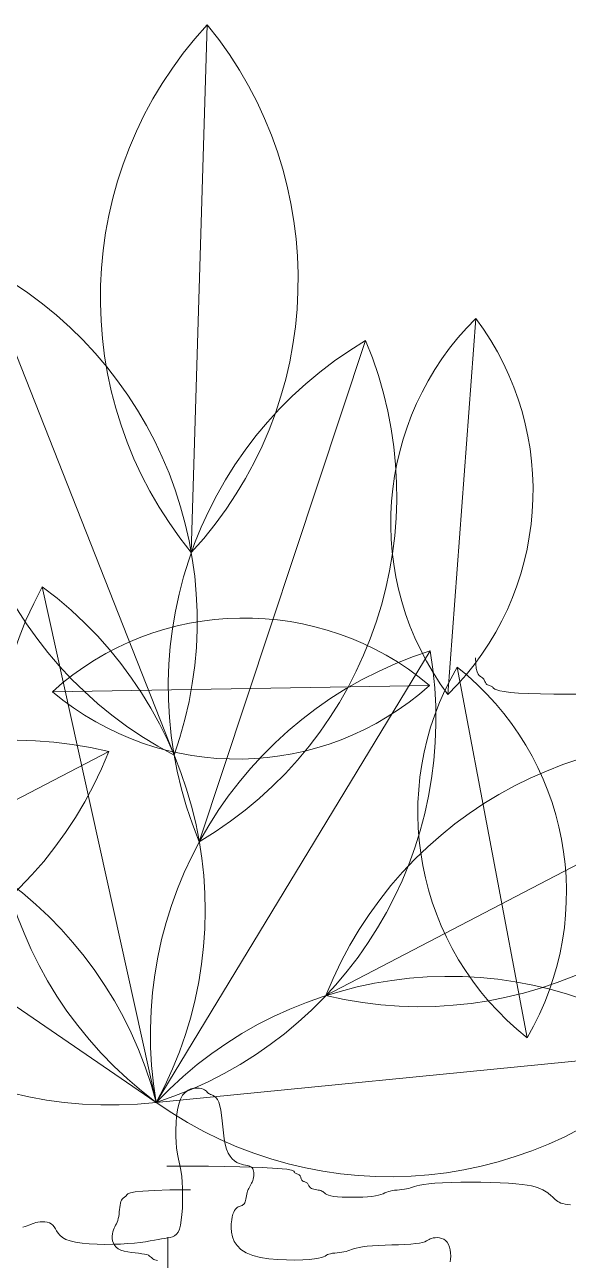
# Model space of a CAD drawing. Header units: millimetres. Extents: x 42 to 552, y 43 to 535.
# Drawn here: x 283.8101 to 283.9056, y 504.3894 to 504.6065 of the extents above; entities that cross this region are included whole.
import ezdxf

# ---------------------------------------------------------------- set-up
doc = ezdxf.new("R2010")
doc.units = ezdxf.units.MM
doc.header["$LTSCALE"] = 0.75
doc.header["$MEASUREMENT"] = 0
doc.layers.add('Gramado', color=9, linetype='Continuous', lineweight=0)

# ---------------------------------------------------------------- blocks, each defined once
blk = doc.blocks.new('arbusto7vista')
for p, q in [((-0.4366321856655304, 0.7914119196475156), (-0.442236835807762, 0.605933018413694)), ((-0.5163606634823452, 0.7073706040454368), (-0.4482699433393691, 0.5347511128616844)), ((-0.3810045409790916, 0.680447189712666), (-0.4394167996755982, 0.5043170022373289)), ((-0.4946005522398309, 0.593919276521035), (-0.4545351143242442, 0.412732644589326)), ((-0.3583632501529905, 0.5714298639977216), (-0.4545351143242158, 0.412732644589326)), ((-0.2304148766705225, 0.5360579367811198), (-0.3949489559061021, 0.4502536730395832)), ((-0.6076497003231225, 0.5175646934127229), (-0.4545351143242442, 0.412732644589326)), ((-0.2698612704053005, 0.4308821977067083), (-0.4545351143240737, 0.4127326445886155)), ((-0.2025310308777932, 0.4169806923243016), (-0.2035193731837239, 0.416259756917654)), ((-0.2014994035073698, 0.4174420905636396), (-0.2025310308777932, 0.4169806923243016)), ((-0.2004677761369464, 0.4176872076777443), (-0.2014994035073698, 0.4174420905636396)), ((-0.1994794338310157, 0.417759299708635), (-0.2004677761369464, 0.4176872076777443)), ((-0.1985776616540704, 0.4177016226983739), (-0.1994794338310157, 0.417759299708635)), ((-0.1978057446706032, 0.4175574326889944), (-0.1985776616540704, 0.4177016226983739)), ((-0.1971943431346403, 0.4173645787554392), (-0.1978057446706032, 0.4175574326889944)), ((-0.1967236180582859, 0.417139282104074), (-0.1971943431346403, 0.4173645787554392)), ((-0.1963611056431489, 0.4168923569741878), (-0.1967236180582859, 0.417139282104074)), ((-0.196074342090867, 0.4166346176050268), (-0.1963611056431489, 0.4168923569741878)), ((-0.2051930623441365, 0.4138662504342676), (-0.2058017586018366, 0.4121296965318919)), ((-0.2044211453606692, 0.4152360283016492), (-0.2051930623441365, 0.4138662504342676)), ((-0.2035193731837239, 0.416259756917654), (-0.2044211453606692, 0.4152360283016492)), ((-0.1958308636031063, 0.4163768782358659), (-0.196074342090867, 0.4166346176050268)), ((-0.1955982063814474, 0.4161299531059797), (-0.1958308636031063, 0.4163768782358659)), ((-0.1953439066275564, 0.4159046564546145), (-0.1955982063814474, 0.4161299531059797)), ((-0.1950355005430424, 0.4157118025210593), (-0.1953439066275564, 0.4159046564546145)), ((-0.1946495420513088, 0.4155522926443922), (-0.1950355005430424, 0.4157118025210593)), ((-0.1941986559628219, 0.4153873765631175), (-0.1946495420513088, 0.4155522926443922)), ((-0.1937044848098708, 0.415168391115543), (-0.1941986559628219, 0.4153873765631175)), ((-0.1931886711246591, 0.4148466731399765), (-0.1937044848098708, 0.415168391115543)), ((-0.1926728574394474, 0.414373559474754), (-0.1931886711246591, 0.4148466731399765)), ((-0.1921786862864678, 0.4137003869581974), (-0.1926728574394474, 0.414373559474754)), ((-0.1917278001980094, 0.4127784924286146), (-0.1921786862864678, 0.4137003869581974)), ((-0.1913418417062758, 0.4115592127243417), (-0.1917278001980094, 0.4127784924286146)), ((-0.2062535467302666, 0.4100957568448109), (-0.2065646588581274, 0.4078563508817581)), ((-0.2058017586018366, 0.4121296965318919), (-0.2062535467302666, 0.4100957568448109)), ((-0.1910343373556884, 0.4100155127555354), (-0.1913418417062758, 0.4115592127243417)), ((-0.190786349739227, 0.4082068697198196), (-0.1910343373556884, 0.4100155127555354)), ((-0.1905708254621175, 0.406214388886653), (-0.190786349739227, 0.4082068697198196)), ((-0.2067513271141763, 0.4055033981514669), (-0.2068297836270858, 0.4031288181626422)), ((-0.2065646588581274, 0.4078563508817581), (-0.2067513271141763, 0.4055033981514669)), ((-0.1903607111294718, 0.4041191755255085), (-0.1905708254621175, 0.406214388886653)), ((-0.1901289533464592, 0.4020023349058448), (-0.1903607111294718, 0.4041191755255085)), ((-0.2068297836270858, 0.4031288181626422), (-0.206816260525585, 0.4008245304240461)), ((-0.206816260525585, 0.4008245304240461), (-0.206726989938403, 0.3986824544444119)), ((-0.1898484987182769, 0.3999449722971491), (-0.1901289533464592, 0.4020023349058448)), ((-0.1894922938500656, 0.3980281929688658), (-0.1898484987182769, 0.3999449722971491)), ((-0.206726989938403, 0.3986824544444119), (-0.2065782039942121, 0.3967945097324588)), ((-0.2065782039942121, 0.3967945097324588), (-0.2063852329347924, 0.3952228771472761)), ((-0.2063852329347924, 0.3952228771472761), (-0.2061597994541557, 0.3939107829494191)), ((-0.1890332853470227, 0.3963331021904679), (-0.1894922938500656, 0.3980281929688658)), ((-0.1884534376890485, 0.3949218806177157), (-0.1890332853470227, 0.3963331021904679)), ((-0.2061597994541557, 0.3939107829494191), (-0.2059127243593935, 0.3927717147497702)), ((-0.2059127243593935, 0.3927717147497702), (-0.2056548284575683, 0.3917191601592407)), ((-0.2056548284575683, 0.3917191601592407), (-0.2053969325557432, 0.3906666067887414)), ((-0.1877707868552534, 0.3937810104515478), (-0.1884534376890485, 0.3949218806177157)), ((-0.1870123866995641, 0.3928780492791333), (-0.1877707868552534, 0.3937810104515478)), ((-0.1862052910758507, 0.3921805546877124), (-0.1870123866995641, 0.3928780492791333)), ((-0.1853765538379832, 0.3916560842644685), (-0.1862052910758507, 0.3921805546877124)), ((-0.1845532288398601, 0.3912721955966276), (-0.1853765538379832, 0.3916560842644685)), ((-0.1837623699353799, 0.3909964462714015), (-0.1845532288398601, 0.3912721955966276)), ((-0.1830310309784409, 0.390796393876002), (-0.1837623699353799, 0.3909964462714015)), ((-0.1823808549603143, 0.3906422996082597), (-0.1830310309784409, 0.390796393876002)), ((-0.4361914540883731, 0.3902741822651876), (-0.4508227852010691, 0.3903350123610636)), ((-0.4251906772698248, 0.3901079133364931), (-0.4361914540883731, 0.3902741822651876)), ((-0.4172956208136611, 0.3898605376132878), (-0.4251906772698248, 0.3901079133364931)), ((-0.4119814507880619, 0.3895563871339647), (-0.4172956208136611, 0.3898605376132878)), ((-0.4087233332613209, 0.3892197939368316), (-0.4119814507880619, 0.3895563871339647)), ((-0.4069964343016181, 0.3888750900602531), (-0.4087233332613209, 0.3892197939368316)), ((-0.4062759199771619, 0.3885466075425654), (-0.4069964343016181, 0.3888750900602531)), ((-0.4060369563562176, 0.3882586784221189), (-0.4062759199771619, 0.3885466075425654)), ((-0.4058439852968263, 0.3880293264818704), (-0.4060369563562176, 0.3882586784221189)), ((-0.4056185518161897, 0.3878513424831453), (-0.4058439852968263, 0.3880293264818704)), ((-0.4053714767214274, 0.3877112089318473), (-0.4056185518161897, 0.3878513424831453)), ((-0.4051135808196022, 0.3875954083339082), (-0.4053714767214274, 0.3877112089318473)), ((-0.4048556849177771, 0.3874904231952456), (-0.4051135808196022, 0.3875954083339082)), ((-0.4046086098229864, 0.3873827360218058), (-0.4048556849177771, 0.3874904231952456)), ((-0.4043831763423782, 0.3872588293194781), (-0.4046086098229864, 0.3873827360218058)), ((-0.4041902052829585, 0.3871051855942085), (-0.4043831763423782, 0.3872588293194781)), ((-0.4040369104396291, 0.3869123425391479), (-0.4041902052829585, 0.3871051855942085)), ((-0.4039160775584492, 0.3866870585962943), (-0.4040369104396291, 0.3869123425391479)), ((-0.4038168853733168, 0.3864401473949499), (-0.4039160775584492, 0.3866870585962943)), ((-0.4037285126180734, 0.386182422564346), (-0.4038168853733168, 0.3864401473949499)), ((-0.2053969325557432, 0.3906666067887414), (-0.2051498574609809, 0.3895275422491551)), ((-0.2051498574609809, 0.3895275422491551), (-0.2049244239803443, 0.3882154541513785)), ((-0.2049244239803443, 0.3882154541513785), (-0.2047314529209245, 0.3866438301063226)), ((-0.2047314529209245, 0.3866438301063226), (-0.2045808634323976, 0.3847558962728641)), ((-0.1818118414219612, 0.3905152391086517), (-0.1823808549603143, 0.3906422996082597)), ((-0.1813185790417151, 0.3903989916283024), (-0.1818118414219612, 0.3905152391086517)), ((-0.1808956564979951, 0.3902773364183076), (-0.1813185790417151, 0.3903989916283024)), ((-0.1805376624691064, 0.3901340527297918), (-0.1808956564979951, 0.3902773364183076)), ((-0.1802391856334111, 0.3899529198138367), (-0.1805376624691064, 0.3901340527297918)), ((-0.1799948146692998, 0.3897177169215951), (-0.1802391856334111, 0.3899529198138367)), ((-0.1797991382551061, 0.3894122233041344), (-0.1799948146692998, 0.3897177169215951)), ((-0.1796476469561128, 0.3890256251288946), (-0.1797991382551061, 0.3894122233041344)), ((-0.1795394388854277, 0.3885687362284642), (-0.1796476469561128, 0.3890256251288946)), ((-0.1794745140429939, 0.3880577773517189), (-0.1795394388854277, 0.3885687362284642)), ((-0.1795394388854277, 0.38636268835252), (-0.1794745140429939, 0.3869385326648569)), ((-0.1794528724288682, 0.3875089692475484), (-0.1794745140429939, 0.3880577773517189)), ((-0.1794745140429939, 0.3869385326648569), (-0.1794528724288682, 0.3875089692475484)), ((-0.403640138026617, 0.3859246977337278), (-0.4037285126180734, 0.386182422564346)), ((-0.4035409403328458, 0.3856777865323835), (-0.403640138026617, 0.3859246977337278)), ((-0.4034200982706011, 0.3854525025895441), (-0.4035409403328458, 0.3856777865323835)), ((-0.403266790573781, 0.3852596595344693), (-0.4034200982706011, 0.3854525025895441)), ((-0.4030738031414671, 0.3851064664025046), (-0.403266790573781, 0.3852596595344693)), ((-0.4028483505336169, 0.384985713853311), (-0.4030738031414671, 0.3851064664025046)), ((-0.4026012544753996, 0.3848865879526073), (-0.4028483505336169, 0.384985713853311)), ((-0.4023433366920131, 0.3847982747661547), (-0.4026012544753996, 0.3848865879526073)), ((-0.4020854189086549, 0.384709960359686), (-0.4023433366920131, 0.3847982747661547)), ((-0.4018383228504376, 0.384610830798934), (-0.4020854189086549, 0.384709960359686)), ((-0.4016128702425874, 0.3844900721496458), (-0.4018383228504376, 0.384610830798934)), ((-0.4014198828102735, 0.3843368704775543), (-0.4016128702425874, 0.3844900721496458)), ((-0.4012656733030155, 0.3841440165439849), (-0.4014198828102735, 0.3843368704775543)), ((-0.4011385185677625, 0.3839187198926197), (-0.4012656733030155, 0.3841440165439849)), ((-0.4010221864757568, 0.3836717947627335), (-0.4011385185677625, 0.3839187198926197)), ((-0.4009004448983546, 0.3834140553935725), (-0.4010221864757568, 0.3836717947627335)), ((-0.4007570617067984, 0.3831563160244258), (-0.4009004448983546, 0.3834140553935725)), ((-0.4005758047724157, 0.3829093908945254), (-0.4007570617067984, 0.3831563160244258)), ((-0.4003404419664491, 0.3826840942431744), (-0.4005758047724157, 0.3829093908945254)), ((-0.4000347411601979, 0.382491240309605), (-0.4003404419664491, 0.3826840942431744)), ((-0.3996487826684643, 0.3823380386375135), (-0.4000347411601979, 0.382491240309605)), ((-0.3991978965800058, 0.3822172799882253), (-0.3996487826684643, 0.3823380386375135)), ((-0.3987037254270263, 0.3821181504274733), (-0.3991978965800058, 0.3822172799882253)), ((-0.3981879117418146, 0.3820298360210046), (-0.3987037254270263, 0.3821181504274733)), ((-0.3682380851164737, 0.3821181504274733), (-0.3691001721257976, 0.3820298360210046)), ((-0.3673976397212755, 0.3822172799882253), (-0.3682380851164737, 0.3821181504274733)), ((-0.3666004775543854, 0.3823380386375135), (-0.3673976397212755, 0.3822172799882253)), ((-0.3658682402299007, 0.382491240309605), (-0.3666004775543854, 0.3823380386375135)), ((-0.3652063376923138, 0.3826840942431744), (-0.3658682402299007, 0.382491240309605)), ((-0.3645552532074987, 0.3829093908945254), (-0.3652063376923138, 0.3826840942431744)), ((-0.3638392383715825, 0.3831563160244258), (-0.3645552532074987, 0.3829093908945254)), ((-0.3629825447808344, 0.3834140553935725), (-0.3638392383715825, 0.3831563160244258)), ((-0.3619094240313814, 0.3836717947627335), (-0.3629825447808344, 0.3834140553935725)), ((-0.3605441277194643, 0.3839187198926197), (-0.3619094240313814, 0.3836717947627335)), ((-0.3588109074412102, 0.3841440165439849), (-0.3605441277194643, 0.3839187198926197)), ((-0.3566340147928884, 0.3843368704775543), (-0.3588109074412102, 0.3841440165439849)), ((-0.3539701650924769, 0.3844882698272585), (-0.3566340147928884, 0.3843368704775543)), ((-0.350905928545501, 0.3845964122199206), (-0.3539701650924769, 0.3844882698272585)), ((-0.3475603390793367, 0.3846612976555122), (-0.350905928545501, 0.3845964122199206)), ((-0.3440524306213035, 0.3846829261340332), (-0.3475603390793367, 0.3846612976555122)), ((-0.3405012370988061, 0.3846612976555122), (-0.3440524306213035, 0.3846829261340332)), ((-0.3370257924391353, 0.3845964122199206), (-0.3405012370988061, 0.3846612976555122)), ((-0.3337451305696959, 0.3844882698272585), (-0.3370257924391353, 0.3845964122199206)), ((-0.330778285417864, 0.3843368704775543), (-0.3337451305696959, 0.3844882698272585)), ((-0.328217237745605, 0.3841431154082073), (-0.330778285417864, 0.3843368704775543)), ((-0.326045755653837, 0.3839115108064561), (-0.328217237745605, 0.3841431154082073)), ((-0.3242205540779821, 0.3836474640969101), (-0.326045755653837, 0.3839115108064561)), ((-0.3226983479536045, 0.383356382704207), (-0.3242205540779821, 0.3836474640969101)), ((-0.3214358522161547, 0.383043674052999), (-0.3226983479536045, 0.383356382704207)), ((-0.3203897818011967, 0.3827147455679238), (-0.3214358522161547, 0.383043674052999)), ((-0.3195168516442095, 0.382375004673591), (-0.3203897818011967, 0.3827147455679238)), ((-0.3187737766807004, 0.3820298587946667), (-0.3195168516442095, 0.382375004673591)), ((-0.2045808634323976, 0.3847558962728641), (-0.2044789680347208, 0.3826138330017415)), ((-0.2044789680347208, 0.3826138330017415), (-0.204431177590493, 0.3803095591916872)), ((-0.1816458893283652, 0.38156845125269), (-0.1814529182689455, 0.3820676999903014)), ((-0.1814529182689455, 0.3820676999903014), (-0.1812274847883373, 0.3825345078401625)), ((-0.1812274847883373, 0.3825345078401625), (-0.180980409693575, 0.3829796884314902)), ((-0.180980409693575, 0.3829796884314902), (-0.1807225137917214, 0.3834140553935725)), ((-0.1807225137917214, 0.3834140553935725), (-0.1804646178898963, 0.3838484223556549)), ((-0.1804646178898963, 0.3838484223556549), (-0.180217542795134, 0.3842936029469968)), ((-0.180217542795134, 0.3842936029469968), (-0.1799921093145258, 0.3847604107968436)), ((-0.1799921093145258, 0.3847604107968436), (-0.1797991382551061, 0.3852596595344693)), ((-0.1797991382551061, 0.3852596595344693), (-0.1796476469561128, 0.3857976570594275)), ((-0.1796476469561128, 0.3857976570594275), (-0.1795394388854277, 0.38636268835252)), ((-0.4669827580609933, 0.3778773470791066), (-0.4671360657578134, 0.3772978949702974)), ((-0.466789770628651, 0.3783355918007629), (-0.4669827580609933, 0.3778773470791066)), ((-0.4665643180208292, 0.3786883993671069), (-0.466789770628651, 0.3783355918007629)), ((-0.4663172219626119, 0.3789601010539627), (-0.4665643180208292, 0.3786883993671069)), ((-0.4660593041792254, 0.3791750281371975), (-0.4663172219626119, 0.3789601010539627)), ((-0.4658013863958672, 0.3793575118926213), (-0.4660593041792254, 0.3791750281371975)), ((-0.4655542903376499, 0.3795318835960728), (-0.4658013863958672, 0.3793575118926213)), ((-0.4653288377297997, 0.3797224745233905), (-0.4655542903376499, 0.3795318835960728)), ((-0.4651358502974858, 0.3799536159504129), (-0.4653288377297997, 0.3797224745233905)), ((-0.4649401588110322, 0.3802415288293588), (-0.4651358502974858, 0.3799536159504129)), ((-0.4645226302214098, 0.3805699928180246), (-0.4649401588110322, 0.3802415288293588)), ((-0.4636181405247726, 0.3809146772505585), (-0.4645226302214098, 0.3805699928180246)), ((-0.4619615657172176, 0.3812512514611655), (-0.4636181405247726, 0.3809146772505585)), ((-0.4592877817949272, 0.3815553847840079), (-0.4619615657172176, 0.3812512514611655)), ((-0.4553316647539702, 0.3818027465532339), (-0.4592877817949272, 0.3815553847840079)), ((-0.4498280905905006, 0.3819690061030485), (-0.4553316647539702, 0.3818027465532339)), ((-0.4425119353006721, 0.3820298327676142), (-0.4498280905905006, 0.3819690061030485)), ((-0.3976720980566029, 0.381941522834552), (-0.3981879117418146, 0.3820298360210046)), ((-0.3971779269036517, 0.3818423969338482), (-0.3976720980566029, 0.381941522834552)), ((-0.3967270408151649, 0.3817216443846547), (-0.3971779269036517, 0.3818423969338482)), ((-0.3963410823234312, 0.38156845125269), (-0.3967270408151649, 0.3817216443846547)), ((-0.3960299708841433, 0.3813756081976152), (-0.3963410823234312, 0.38156845125269)), ((-0.3957567336467491, 0.3811503242547758), (-0.3960299708841433, 0.3813756081976152)), ((-0.3954726746841857, 0.3809034130534172), (-0.3957567336467491, 0.3811503242547758)), ((-0.3951290980693329, 0.3806456882228133), (-0.3954726746841857, 0.3809034130534172)), ((-0.3946773078751846, 0.3803879633922094), (-0.3951290980693329, 0.3806456882228133)), ((-0.3940686081745923, 0.3801410521908508), (-0.3946773078751846, 0.3803879633922094)), ((-0.3932543030404929, 0.3799157682480114), (-0.3940686081745923, 0.3801410521908508)), ((-0.3921856965457948, 0.3797229251929508), (-0.3932543030404929, 0.3799157682480114)), ((-0.3908339318278706, 0.3795715343833592), (-0.3921856965457948, 0.3797229251929508)), ((-0.3892495082815799, 0.3794633980907918), (-0.3908339318278706, 0.3795715343833592)), ((-0.3875027643662747, 0.3793985163152627), (-0.3892495082815799, 0.3794633980907918)), ((-0.3856640385413073, 0.3793768890567435), (-0.3875027643662747, 0.3793985163152627)), ((-0.3838036692659728, 0.3793985163152627), (-0.3856640385413073, 0.3793768890567435)), ((-0.3819919949996233, 0.3794633980907918), (-0.3838036692659728, 0.3793985163152627)), ((-0.3802993542015543, 0.3795715343833592), (-0.3819919949996233, 0.3794633980907918)), ((-0.3787960853311461, 0.3797229251929508), (-0.3802993542015543, 0.3795715343833592)), ((-0.3775335896702074, 0.3799157682480114), (-0.3787960853311461, 0.3797229251929508)), ((-0.3764875197907998, 0.3801410521908508), (-0.3775335896702074, 0.3799157682480114)), ((-0.3756145910874977, 0.3803879633922094), (-0.3764875197907998, 0.3801410521908508)), ((-0.3748715189548193, 0.3806456882228133), (-0.3756145910874977, 0.3803879633922094)), ((-0.3742150187873392, 0.3809034130534172), (-0.3748715189548193, 0.3806456882228133)), ((-0.3736018059796038, 0.3811503242547758), (-0.3742150187873392, 0.3809034130534172)), ((-0.3729885959262162, 0.3813756081976152), (-0.3736018059796038, 0.3811503242547758)), ((-0.3723321040216945, 0.38156845125269), (-0.3729885959262162, 0.3813756081976152)), ((-0.3715998666972098, 0.3817216443846547), (-0.3723321040216945, 0.38156845125269)), ((-0.3708027045302913, 0.3818423969338482), (-0.3715998666972098, 0.3817216443846547)), ((-0.3699622591351215, 0.381941522834552), (-0.3708027045302913, 0.3818423969338482)), ((-0.3691001721257976, 0.3820298360210046), (-0.3699622591351215, 0.381941522834552)), ((-0.3181226825557246, 0.3816838140166681), (-0.3187737766807004, 0.3820298587946667)), ((-0.3175473377526998, 0.3813377710687007), (-0.3181226825557246, 0.3816838140166681)), ((-0.3170369214645063, 0.3809917293407636), (-0.3175473377526998, 0.3813377710687007)), ((-0.3165806128840813, 0.3806456882228133), (-0.3170369214645063, 0.3809917293407636)), ((-0.3161675912043904, 0.3802996471048772), (-0.3165806128840813, 0.3806456882228133)), ((-0.3157870356183139, 0.3799536053769259), (-0.3161675912043904, 0.3802996471048772)), ((-0.3154281253188174, 0.3796075624289585), (-0.3157870356183139, 0.3799536053769259)), ((-0.3150800394988096, 0.3792615176509599), (-0.3154281253188174, 0.3796075624289585)), ((-0.3147310553877958, 0.3789163717720356), (-0.3150800394988096, 0.3792615176509599)), ((-0.3143658423614113, 0.378576630877717), (-0.3147310553877958, 0.3789163717720356)), ((-0.3139681678319448, 0.3782477023926276), (-0.3143658423614113, 0.378576630877717)), ((-0.3135217992116281, 0.3779349937414196), (-0.3139681678319448, 0.3782477023926276)), ((-0.3130105039126363, 0.3776439123487165), (-0.3135217992116281, 0.3779349937414196)), ((-0.2044429029623132, 0.3779349937414196), (-0.2045195550127517, 0.3755820555496712)), ((-0.204431177590493, 0.3803095591916872), (-0.2044429029623132, 0.3779349937414196)), ((-0.1825693040375711, 0.3774158874830107), (-0.1824159963407226, 0.3778024856582647)), ((-0.1824159963407226, 0.3778024856582647), (-0.1822951542784779, 0.3782593745586951)), ((-0.1822951542784779, 0.3782593745586951), (-0.1821959565847067, 0.3787703334354404)), ((-0.1821959565847067, 0.3787703334354404), (-0.1821075819932503, 0.3793191415396109)), ((-0.1821075819932503, 0.3793191415396109), (-0.1820192092380069, 0.3798895781223024)), ((-0.1820192092380069, 0.3798895781223024), (-0.1819200170528745, 0.3804654224346393)), ((-0.1819200170528745, 0.3804654224346393), (-0.1817991841716946, 0.3810304537277318)), ((-0.1817991841716946, 0.3810304537277318), (-0.1816458893283652, 0.38156845125269)), ((-0.4676320450456615, 0.3734003325444633), (-0.4677528779268414, 0.3726100046000056)), ((-0.4675328528605291, 0.3742231019866864), (-0.4676320450456615, 0.3734003325444633)), ((-0.4674444801052857, 0.3750512779385389), (-0.4675328528605291, 0.3742231019866864)), ((-0.4673561055138293, 0.3758578254118703), (-0.4674444801052857, 0.3750512779385389)), ((-0.4672569078200581, 0.3766157094185019), (-0.4673561055138293, 0.3758578254118703)), ((-0.4671360657578134, 0.3772978949702974), (-0.4672569078200581, 0.3766157094185019)), ((-0.3124180493472863, 0.3773798656391705), (-0.3130105039126363, 0.3776439123487165)), ((-0.3117282029277533, 0.3771482610374193), (-0.3124180493472863, 0.3773798656391705)), ((-0.3109247320662973, 0.3769545059680866), (-0.3117282029277533, 0.3771482610374193)), ((-0.3100004220499102, 0.376801304295995), (-0.3109247320662973, 0.3769545059680866)), ((-0.3089841296648217, 0.3766805456467068), (-0.3100004220499102, 0.376801304295995)), ((-0.2045195550127517, 0.3755820555496712), (-0.2046665446044358, 0.373342663515146)), ((-0.1869925047136576, 0.3725244267446755), (-0.1867607585600126, 0.373436401969002)), ((-0.1867607585600126, 0.373436401969002), (-0.1864965490670727, 0.3741753518051212)), ((-0.1864965490670727, 0.3741753518051212), (-0.1862052861792733, 0.3747629047315684)), ((-0.1862052861792733, 0.3747629047315684), (-0.1858923798411354, 0.3752206892268646)), ((-0.1858923798411354, 0.3752206892268646), (-0.1855632399970943, 0.3755703337695309)), ((-0.1855632399970943, 0.3755703337695309), (-0.1852232765916995, 0.3758334668381309)), ((-0.1852232765916995, 0.3758334668381309), (-0.1848778995693863, 0.3760317169111573)), ((-0.1848778995693863, 0.3760317169111573), (-0.1845325191041525, 0.3761858111788996)), ((-0.1845325191041525, 0.3761858111788996), (-0.1841925462881591, 0.3763128716784934)), ((-0.1841925462881591, 0.3763128716784934), (-0.1838633924429871, 0.3764291191588569)), ((-0.1838633924429871, 0.3764291191588569), (-0.1835504688903598, 0.3765507743688516)), ((-0.1835504688903598, 0.3765507743688516), (-0.1832591869518296, 0.3766940580573674)), ((-0.1832591869518296, 0.3766940580573674), (-0.1829949579491199, 0.3768751909733083)), ((-0.1829949579491199, 0.3768751909733083), (-0.1827631932038116, 0.3771103938655642)), ((-0.1827631932038116, 0.3771103938655642), (-0.1825693040375711, 0.3774158874830107)), ((-0.4690874442086397, 0.3690494645634601), (-0.469334519303402, 0.3685051580714287)), ((-0.4688295483068146, 0.3695721447119951), (-0.4690874442086397, 0.3690494645634601)), ((-0.468571652404961, 0.3700948260805461), (-0.4688295483068146, 0.3695721447119951)), ((-0.4683245773101987, 0.37063913623264), (-0.468571652404961, 0.3700948260805461)), ((-0.4680991438295905, 0.371226702731775), (-0.4683245773101987, 0.37063913623264)), ((-0.4679061727701708, 0.3718791531414922), (-0.4680991438295905, 0.371226702731775)), ((-0.4677528779268414, 0.3726100046000056), (-0.4679061727701708, 0.3718791531414922)), ((-0.2597470698068491, 0.3690674769595716), (-0.2605640709616637, 0.3688421803082065)), ((-0.2590382831495219, 0.3693144020894579), (-0.2597470698068491, 0.3690674769595716)), ((-0.2584052462731279, 0.3695721414586188), (-0.2590382831495219, 0.3693144020894579)), ((-0.257815494461255, 0.3698298808277656), (-0.2584052462731279, 0.3695721414586188)), ((-0.2572365629973774, 0.370076805957666), (-0.257815494461255, 0.3698298808277656)), ((-0.2566359871650548, 0.370302102609017), (-0.2572365629973774, 0.370076805957666)), ((-0.2559813022477897, 0.3704949565425864), (-0.2566359871650548, 0.370302102609017)), ((-0.2552499632908223, 0.3706445535699174), (-0.2559813022477897, 0.3704949565425864)), ((-0.2544591043863704, 0.3707400797059393), (-0.2552499632908223, 0.3706445535699174)), ((-0.2536357793882473, 0.3707707210163704), (-0.2544591043863704, 0.3707400797059393)), ((-0.2528070421503799, 0.370725663566958), (-0.2536357793882473, 0.3707707210163704)), ((-0.2519999465266665, 0.3705940934234491), (-0.2528070421503799, 0.370725663566958)), ((-0.2512415463709488, 0.3703651966515622), (-0.2519999465266665, 0.3705940934234491)), ((-0.250558895537182, 0.3700281593170587), (-0.2512415463709488, 0.3703651966515622)), ((-0.2499790478792079, 0.3695721674856713), (-0.250558895537182, 0.3700281593170587)), ((-0.2495128251222241, 0.368993616563472), (-0.2499790478792079, 0.3695721674856713)), ((-0.2051931798618227, 0.3695721935127096), (-0.205582745442257, 0.3682006218630818)), ((-0.204889282599936, 0.3713087365365908), (-0.2051931798618227, 0.3695721935127096)), ((-0.2046665446044358, 0.373342663515146), (-0.204889282599936, 0.3713087365365908)), ((-0.1873667206955929, 0.368642205129774), (-0.1873279493503048, 0.3701084038638527)), ((-0.1873279493503048, 0.3701084038638527), (-0.1871863775835152, 0.3714177976536064)), ((-0.1871863775835152, 0.3714177976536064), (-0.1869925047136576, 0.3725244267446755)), ((-0.4699008079772113, 0.3665343152227649), (-0.469983765891385, 0.365743999986833)), ((-0.469983765891385, 0.365743999986833), (-0.4699801545946798, 0.3649212444731376)), ((-0.4699801545946798, 0.3649212444731376), (-0.4698683310958245, 0.3640930830598421)), ((-0.4697529238434299, 0.3672651558027837), (-0.4699008079772113, 0.3665343152227649)), ((-0.4695599527840386, 0.3679175976723741), (-0.4697529238434299, 0.3672651558027837)), ((-0.469334519303402, 0.3685051580714287), (-0.4695599527840386, 0.3679175976723741)), ((-0.2491061204765401, 0.3683177393179022), (-0.2495128251222241, 0.368993616563472)), ((-0.2486885950237934, 0.3675769778567712), (-0.2491061204765401, 0.3683177393179022)), ((-0.2481899098455926, 0.3668037742878596), (-0.2486885950237934, 0.3675769778567712)), ((-0.2475397260235468, 0.3660305707189337), (-0.2481899098455926, 0.3668037742878596)), ((-0.2466677046392931, 0.3652898092578027), (-0.2475397260235468, 0.3660305707189337)), ((-0.2455035067744689, 0.364613932012233), (-0.2466677046392931, 0.3652898092578027)), ((-0.2118194018945019, 0.3647653682674985), (-0.2130133487923445, 0.3645400716161333)), ((-0.2107336681169443, 0.3649582222010679), (-0.2118194018945019, 0.3647653682674985)), ((-0.2097381116336123, 0.3651186332134984), (-0.2107336681169443, 0.3649582222010679)), ((-0.2088291252792374, 0.3652898572451733), (-0.2097381116336123, 0.3651186332134984)), ((-0.2096464851086921, 0.3034829840435549), (-0.2096464851086921, 0.3653606672776704)), ((-0.2080067090538762, 0.3655259642724076), (-0.2088291252792374, 0.3652898572451733)), ((-0.2072708629575004, 0.365881024271502), (-0.2080067090538762, 0.3655259642724076)), ((-0.2066215869900816, 0.3664091072187858), (-0.2072708629575004, 0.365881024271502)), ((-0.2060588811516766, 0.3671642830905313), (-0.2066215869900816, 0.3664091072187858)), ((-0.205582745442257, 0.3682006218630818), (-0.2060588811516766, 0.3671642830905313)), ((-0.187243174426186, 0.3670786788523088), (-0.1873667206955929, 0.368642205129774)), ((-0.1868977933488907, 0.3654773024324101), (-0.187243174426186, 0.3670786788523088)), ((-0.1862710602705135, 0.3638975532710305), (-0.1868977933488907, 0.3654773024324101)), ((-0.1174718151485195, 0.3647653682674985), (-0.1178721974045516, 0.3645400716161333)), ((-0.1170065071319755, 0.3649582222010679), (-0.1174718151485195, 0.3647653682674985)), ((-0.1164275775808221, 0.3651069180926214), (-0.1170065071319755, 0.3649582222010679)), ((-0.115751258011727, 0.365196136278243), (-0.1164275775808221, 0.3651069180926214)), ((-0.1150100117639852, 0.3652096560090143), (-0.115751258011727, 0.365196136278243)), ((-0.1142363021769484, 0.365131256536074), (-0.1150100117639852, 0.3652096560090143)), ((-0.1134625925899115, 0.3649447171105038), (-0.1142363021769484, 0.365131256536074)), ((-0.1127213463421697, 0.364633816983428), (-0.1134625925899115, 0.3649447171105038)), ((-0.4698683310958245, 0.3640930830598421), (-0.4696266524034627, 0.3632865501250677)), ((-0.4696266524034627, 0.3632865501250677), (-0.4692334755263232, 0.3625286800469638)), ((-0.4692334755263232, 0.3625286800469638), (-0.4686671574731065, 0.361846507203694)), ((-0.4686671574731065, 0.361846507203694), (-0.4679060552525129, 0.3612670659733794)), ((-0.4679060552525129, 0.3612670659733794), (-0.4669411508367034, 0.3608092803597316)), ((-0.4669411508367034, 0.3608092803597316), (-0.4658139260519363, 0.3604596328686824)), ((-0.4658139260519363, 0.3604596328686824), (-0.4645784876877883, 0.3601964956316976)), ((-0.2439767935106261, 0.3640353810900478), (-0.2455035067744689, 0.364613932012233)), ((-0.2420433775903632, 0.3635793892586463), (-0.2439767935106261, 0.3640353810900478)), ((-0.2397636783998109, 0.3632423519241428), (-0.2420433775903632, 0.3635793892586463)), ((-0.2372242669860896, 0.3630134551522559), (-0.2397636783998109, 0.3632423519241428)), ((-0.2345117143962909, 0.362881885008747), (-0.2372242669860896, 0.3630134551522559)), ((-0.2317125916775353, 0.3628368275593346), (-0.2345117143962909, 0.362881885008747)), ((-0.2289134698768578, 0.3628674688697657), (-0.2317125916775353, 0.3628368275593346)), ((-0.2262009200413786, 0.3629629950057875), (-0.2289134698768578, 0.3628674688697657)), ((-0.2236615132181896, 0.3631125920331186), (-0.2262009200413786, 0.3629629950057875)), ((-0.2213637847813459, 0.363305445966688), (-0.2236615132181896, 0.3631125920331186)), ((-0.2193041274125562, 0.363530742618039), (-0.2213637847813459, 0.363305445966688)), ((-0.2174608981205779, 0.3637776677479394), (-0.2193041274125562, 0.363530742618039)), ((-0.2158124539140829, 0.3640354071170862), (-0.2174608981205779, 0.3637776677479394)), ((-0.2143371518017716, 0.3642931464862471), (-0.2158124539140829, 0.3640354071170862)), ((-0.2130133487923445, 0.3645400716161333), (-0.2143371518017716, 0.3642931464862471)), ((-0.1853034579978043, 0.3623989087691086), (-0.1862710602705135, 0.3638975532710305)), ((-0.1839354693375981, 0.3610408463275974), (-0.1853034579978043, 0.3623989087691086)), ((-0.1821075770966729, 0.359882843347421), (-0.1839354693375981, 0.3610408463275974)), ((-0.1463593922508721, 0.360537119971525), (-0.1470177006297604, 0.3603442769164644)), ((-0.1457335476703463, 0.3607624039143644), (-0.1463593922508721, 0.360537119971525)), ((-0.1450860605576167, 0.361009315115723), (-0.1457335476703463, 0.3607624039143644)), ((-0.1443628245819752, 0.3612670399463269), (-0.1450860605576167, 0.361009315115723)), ((-0.1435097334128841, 0.3615247647769309), (-0.1443628245819752, 0.3612670399463269)), ((-0.1424726807196919, 0.3617716759782894), (-0.1435097334128841, 0.3615247647769309)), ((-0.1411975601717756, 0.3619969599211288), (-0.1424726807196919, 0.3617716759782894)), ((-0.1396302654385408, 0.3621898029762036), (-0.1411975601717756, 0.3619969599211288)), ((-0.137741038076399, 0.3623429961081683), (-0.1396302654385408, 0.3621898029762036)), ((-0.1355975111898715, 0.3624637486573619), (-0.137741038076399, 0.3623429961081683)), ((-0.1332916657705425, 0.3625628745580656), (-0.1355975111898715, 0.3624637486573619)), ((-0.1309154828099963, 0.3626511877445182), (-0.1332916657705425, 0.3625628745580656)), ((-0.1285609432998172, 0.3627395021509869), (-0.1309154828099963, 0.3626511877445182)), ((-0.1263200282315609, 0.3628386317117389), (-0.1285609432998172, 0.3627395021509869)), ((-0.1242847185967833, 0.3629593903610271), (-0.1263200282315609, 0.3628386317117389)), ((-0.1225469953871254, 0.3631125920331186), (-0.1242847185967833, 0.3629593903610271)), ((-0.1211726881626873, 0.363305445966688), (-0.1225469953871254, 0.3631125920331186)), ((-0.1201230207582, 0.363530742618039), (-0.1211726881626873, 0.363305445966688)), ((-0.1193330655768818, 0.3637776677479394), (-0.1201230207582, 0.363530742618039)), ((-0.1187378950219795, 0.3640354071170862), (-0.1193330655768818, 0.3637776677479394)), ((-0.1182725814967966, 0.3642931464862471), (-0.1187378950219795, 0.3640354071170862)), ((-0.1178721974045516, 0.3645400716161333), (-0.1182725814967966, 0.3642931464862471)), ((-0.1120450267730746, 0.3641823354059568), (-0.1127213463421697, 0.364633816983428)), ((-0.1114660972219212, 0.3635740516292003), (-0.1120450267730746, 0.3641823354059568)), ((-0.111009806927143, 0.3628017564653305), (-0.1114660972219212, 0.3635740516292003)), ((-0.1106725487234996, 0.3618942869706956), (-0.111009806927143, 0.3628017564653305)), ((-0.1104435013448892, 0.3608894917627055), (-0.1106725487234996, 0.3618942869706956)), ((-0.1103118435251531, 0.3598252194587701), (-0.1104435013448892, 0.3608894917627055)), ((-0.4645784876877883, 0.3601964956316976), (-0.4632889425339783, 0.3599982407802571)), ((-0.4632889425339783, 0.3599982407802571), (-0.4619993973801968, 0.3598432404458407)), ((-0.4619993973801968, 0.3598432404458407), (-0.4607639590160488, 0.3597098667599283)), ((-0.4607639590160488, 0.3597098667599283), (-0.4596367342312533, 0.3595764918539999)), ((-0.4596367342312533, 0.3595764918539999), (-0.4586718298154722, 0.3594214878595352)), ((-0.4586718298154722, 0.3594214878595352), (-0.4579080223165874, 0.3592286339259658)), ((-0.4579080223165874, 0.3592286339259658), (-0.4573227673154463, 0.3590033372746149)), ((-0.4573227673154463, 0.3590033372746149), (-0.456878190151059, 0.3587564121447144)), ((-0.456878190151059, 0.3587564121447144), (-0.4565364161624643, 0.3584986727755677)), ((-0.4565364161624643, 0.3584986727755677), (-0.4562595706887294, 0.3582409334064067)), ((-0.4562595706887294, 0.3582409334064067), (-0.4560097790688928, 0.3579940082765205)), ((-0.4560097790688928, 0.3579940082765205), (-0.4557491666419651, 0.3577687116251553)), ((-0.4557491666419651, 0.3577687116251553), (-0.4554398587470132, 0.3575758576916002)), ((-0.4554398587470132, 0.3575758576916002), (-0.4550539002552796, 0.3574226560195086)), ((-0.4550539002552796, 0.3574226560195086), (-0.4546030141668211, 0.3573018973702204)), ((-0.4546030141668211, 0.3573018973702204), (-0.4541088430138416, 0.3572027678094685)), ((-0.1797918261462996, 0.3589699584980366), (-0.1821075770966729, 0.359882843347421)), ((-0.1770865096154637, 0.3582895755227753), (-0.1797918261462996, 0.3589699584980366)), ((-0.1741214826976716, 0.3578146594335152), (-0.1770865096154637, 0.3582895755227753)), ((-0.1710266005864014, 0.3575181752420917), (-0.1741214826976716, 0.3578146594335152)), ((-0.1679317184751312, 0.3573730879603261), (-0.1710266005864014, 0.3575181752420917)), ((-0.1649666915573107, 0.3573523626000963), (-0.1679317184751312, 0.3573730879603261)), ((-0.1622613750265032, 0.3574289641732378), (-0.1649666915573107, 0.3573523626000963)), ((-0.1599456240761015, 0.3575758576916002), (-0.1622613750265032, 0.3574289641732378)), ((-0.1581141247464757, 0.3577687116251553), (-0.1599456240761015, 0.3575758576916002)), ((-0.1567208864653082, 0.3579940082765205), (-0.1581141247464757, 0.3577687116251553)), ((-0.1556847495071736, 0.3582409334064067), (-0.1567208864653082, 0.3579940082765205)), ((-0.1549245541465893, 0.3584986727755677), (-0.1556847495071736, 0.3582409334064067)), ((-0.1543591406581299, 0.3587564121447144), (-0.1549245541465893, 0.3584986727755677)), ((-0.153907349316313, 0.3590033372746149), (-0.1543591406581299, 0.3587564121447144)), ((-0.153488020395713, 0.3592286339259658), (-0.153907349316313, 0.3590033372746149)), ((-0.1530199941708759, 0.3594214878595352), (-0.153488020395713, 0.3592286339259658)), ((-0.1524401464363905, 0.3595746895316267), (-0.1530199941708759, 0.3594214878595352)), ((-0.1517574950670735, 0.3596954481809149), (-0.1524401464363905, 0.3595746895316267)), ((-0.150999093457699, 0.3597945777416669), (-0.1517574950670735, 0.3596954481809149)), ((-0.1501919950031549, 0.3598828921481356), (-0.150999093457699, 0.3597945777416669)), ((-0.1493632530982438, 0.3599712053345883), (-0.1501919950031549, 0.3598828921481356)), ((-0.1485399211378251, 0.360070331235292), (-0.1493632530982438, 0.3599712053345883)), ((-0.1477490525167013, 0.3601910837844855), (-0.1485399211378251, 0.360070331235292)), ((-0.1470177006297604, 0.3603442769164644), (-0.1477490525167013, 0.3601910837844855)), ((-0.110392994758115, 0.3566540261454492), (-0.1102974114978963, 0.357669638032732)), ((-0.1102667539981894, 0.3587393186763137), (-0.1103118435251531, 0.3598252194587701)), ((-0.1102974114978963, 0.357669638032732), (-0.1102667539981894, 0.3587393186763137))]:
    blk.add_line(p, q)
for centre, start, end in [((-0.3327553898390647, 0.6954489263735724), 137.2677700299597, 219.2706490201171), ((-0.5461136316342277, 0.7018960116876798), 317.2677700299574, 39.27064902011477), ((-0.3830323367404276, 0.6602235778670291), 160.525592060156, 242.5284710503145), ((-0.5815982700813151, 0.5818981390401206), 340.5255920601539, 62.52847105031081), ((-0.3089085090658727, 0.558785992235272), 120.6508448383217, 202.6537238284791), ((-0.5115128315888455, 0.6259781997147513), 300.6508448383195, 22.65372382847625), ((-0.3703574326149806, 0.5263697982465914), 151.4676105058095, 233.4704894959672), ((-0.5787782339490946, 0.4802821228638123), 331.4676105058073, 53.47048949596487), ((-0.3151736800507479, 0.4367675239629421), 107.7823411702163, 189.7852201603738), ((-0.4977246844264869, 0.5473949846241055), 287.782341170213, 9.78522016037135), ((-0.263331163376165, 0.398523203499721), 76.5405306696713, 158.5434096598286), ((-0.3620326692005165, 0.587788406320982), 256.5405306696697, 338.5434096598271), ((-0.5913870863194006, 0.3770840464358827), 14.60052126253937, 96.60340025269669), ((-0.4707977283279661, 0.5532132915661947), 194.600521262541, 276.6034002526983), ((-0.3517593858026373, 0.315591333005159), 54.61150502744244, 136.6143840176003), ((-0.3726369989267653, 0.5280235092901933), 234.6115050274406, 316.614384017598)]:
    blk.add_arc(centre, 0.141418827562914, start, end)
blk = doc.blocks.new('arbusto8vista')
for p, q in [((-0.9025804314873938, 0.1255105887609318), (-0.8927822956310365, 0.2576933397124321)), ((-0.8993519859491528, 0.1351889034570206), (-0.8747826933612544, 0.004940552307786561)), ((-0.8928243975483667, 0.1362842940984308), (-0.8928953299080433, 0.1384150604098409)), ((-0.8926305157652337, 0.1346765052640961), (-0.8928243975483667, 0.1362842940984308)), ((-0.8923420575025318, 0.1335097815954924), (-0.8926305157652337, 0.1346765052640961)), ((-0.8919873957041204, 0.1327022107812752), (-0.8923420575025318, 0.1335097815954924)), ((-0.8915949033138872, 0.1321718805100716), (-0.8919873957041204, 0.1327022107812752)), ((-0.8911929532756631, 0.131836878470537), (-0.8915949033138872, 0.1321718805100716)), ((-0.8908099185333924, 0.1316152923513272), (-0.8911929532756631, 0.131836878470537)), ((-0.8904741720309062, 0.1314252098410691), (-0.8908099185333924, 0.1316152923513272)), ((-0.8902067307636514, 0.1312004710429306), (-0.8904741720309062, 0.1314252098410691)), ((-0.889999187933455, 0.1309379257180012), (-0.8902067307636514, 0.1312004710429306)), ((-0.88983578079376, 0.1306501760418683), (-0.889999187933455, 0.1309379257180012)), ((-0.8897007465979243, 0.1303498241901337), (-0.88983578079376, 0.1306501760418683)), ((-0.8895783225993625, 0.1300494723384134), (-0.8897007465979243, 0.1303498241901337)), ((-0.9090368524931591, 0.1287367457137378), (-1.04156369834854, 0.1265190345081209)), ((-0.889452746051461, 0.1297617226622805), (-0.8895783225993625, 0.1300494723384134)), ((-0.8893082542076627, 0.1294991773373511), (-0.889452746051461, 0.1297617226622805)), ((-0.889129084321354, 0.1292744385392126), (-0.8893082542076627, 0.1294991773373511)), ((-0.8889042024699165, 0.1290959077182521), (-0.889129084321354, 0.1292744385392126)), ((-0.8886414900266573, 0.1289551834240825), (-0.8889042024699165, 0.1290959077182521)), ((-0.8883535571888217, 0.1288396634811164), (-0.8886414900266573, 0.1289551834240825)), ((-0.8880530141537406, 0.1287367457137378), (-0.8883535571888217, 0.1288396634811164)), ((-0.8877524711186311, 0.1286338279463592), (-0.8880530141537406, 0.1287367457137378)), ((-0.887464538280824, 0.1285183080033931), (-0.8877524711186311, 0.1286338279463592)), ((-0.8872018258375363, 0.1283775837092236), (-0.887464538280824, 0.1285183080033931)), ((-0.8869769439860988, 0.1281990528882773), (-0.8872018258375363, 0.1283775837092236)), ((-0.8867825362425208, 0.1279743140901246), (-0.8869769439860988, 0.1281990528882773)), ((-0.8865313793978373, 0.1277117687651952), (-0.8867825362425208, 0.1279743140901246)), ((-0.886116283561762, 0.1274240190890623), (-0.8865313793978373, 0.1277117687651952)), ((-0.8854300588441504, 0.1271236672373419), (-0.886116283561762, 0.1274240190890623)), ((-0.8843655153547161, 0.1268233153856073), (-0.8854300588441504, 0.1271236672373419)), ((-0.8828154632032863, 0.1265355657094887), (-0.8843655153547161, 0.1268233153856073)), ((-0.8806727124995746, 0.126273020384545), (-0.8828154632032863, 0.1265355657094887)), ((-0.8778300733533797, 0.1260482815864066), (-0.8806727124995746, 0.126273020384545)), ((-0.8742318491200365, 0.1258718511280534), (-0.8778300733533797, 0.1260482815864066)), ((-0.8700283161371658, 0.1257458293720788), (-0.8742318491200365, 0.1258718511280534)), ((-0.8654212439879245, 0.1256702163184968), (-0.8700283161371658, 0.1257458293720788)), ((-0.8606124022555264, 0.1256450119673076), (-0.8654212439879245, 0.1256702163184968)), ((-0.8558035605230998, 0.1256702163184968), (-0.8606124022555264, 0.1256450119673076))]:
    blk.add_line(p, q)
for centre, start, end in [((-0.8216557909710218, 0.1859665172255092), 134.7592252412499, 216.7621042314078), ((-0.97370693614738, 0.1972374112478406), 314.7592252412522, 36.76210423141007), ((-0.9740247476909758, 0.05140440961190507), 49.95726161018555, 131.960140600343), ((-0.8121543468213304, 0.08419587981890686), 149.6809803051496, 231.6838592953082), ((-0.9619803324890199, 0.0559335759458861), 329.6809803051482, 51.68385929530594), ((-0.9765758031506095, 0.203851370609982), 229.9572616101837, 311.9601406003419)]:
    blk.add_arc(centre, 0.1010134482592243, start, end)

msp = doc.modelspace()

# ---------------------------------------------------------------- block references
at = {"layer": 'Gramado', "xscale": 0.5, "yscale": 0.5, "zscale": 0.5}
for name, p in [('arbusto8vista', (284.3357124952245, 504.4260773757332)), ('arbusto7vista', (283.94002983012, 504.2108161244648)), ('arbusto7vista', (284.060455863598, 504.2108161244648))]:
    msp.add_blockref(name, p, dxfattribs=at)

doc.saveas('drawing.dxf')
